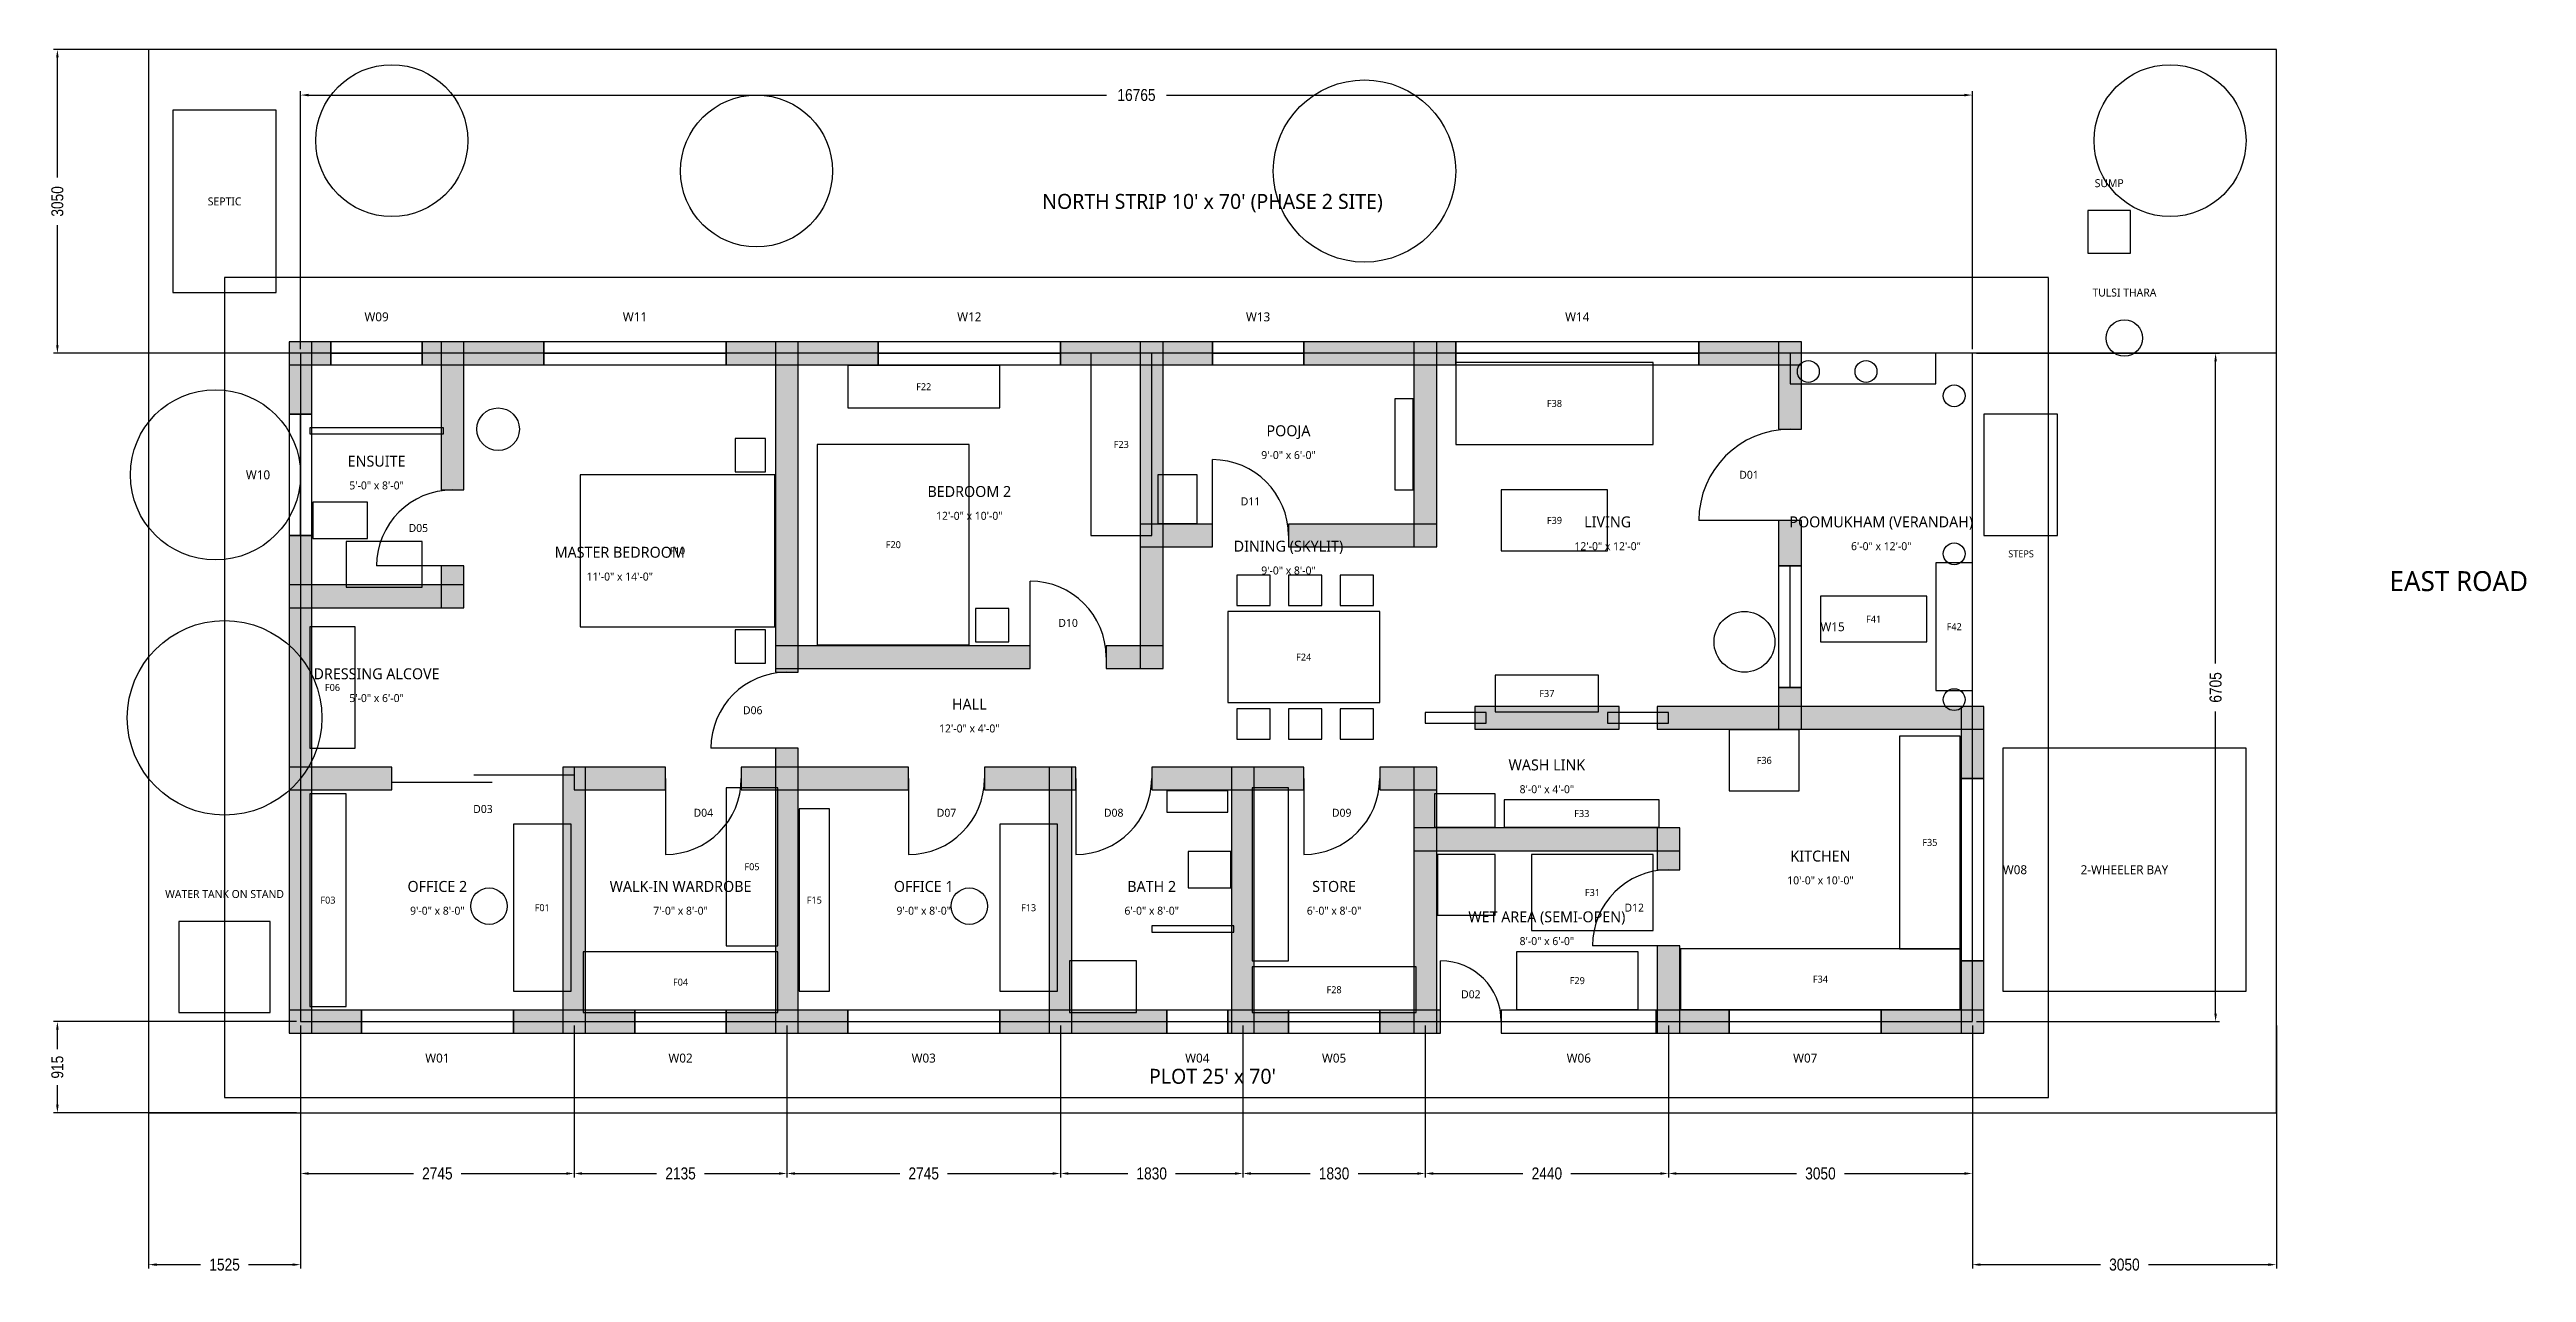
# Model space of a CAD drawing. Header units: millimetres. Extents: x -993 to 23843, y -1603 to 10668.
import ezdxf
from ezdxf.enums import TextEntityAlignment as Align

# ---------------------------------------------------------------- set-up
doc = ezdxf.new("R2010")
doc.units = ezdxf.units.MM
doc.linetypes.add('DASHED', pattern=[1.524, 1.27, -0.254])
for name, color, linetype in [('A-ANNO-DIMS', 1, 'Continuous'), ('A-ANNO-TEXT', 7, 'Continuous'), ('A-AREA-IDEN', 2, 'Continuous'), ('A-COLS', 32, 'Continuous'), ('A-DOOR', 3, 'Continuous'), ('A-FLOR-FIXT', 150, 'Continuous'), ('A-FURN', 140, 'Continuous'), ('A-GLAZ', 4, 'Continuous'), ('A-JALI', 30, 'Continuous'), ('A-ROOF-OTLN', 9, 'DASHED'), ('A-SITE', 8, 'Continuous'), ('A-WALL', 7, 'Continuous'), ('A-WALL-PATT', 8, 'Continuous'), ('C-PROP', 1, 'Continuous'), ('C-PROP-SETB', 8, 'DASHED'), ('L-PLNT', 94, 'Continuous')]:
    doc.layers.add(name, color=color, linetype=linetype)
doc.styles.add('OpenSans', font='OpenSans-Regular.ttf')
doc.styles.add('OpenSansCondensed-Light', font='OpenSansCondensed-Light.ttf')
doc.dimstyles.get("Standard").update_dxf_attribs({"dimtxt": 2.5, "dimasz": 2.5, "dimexe": 1.25, "dimexo": 0.625, "dimtad": 1, "dimcen": 2.5, "dimazin": 3, "dimtfac": 1, "dimtmove": 0, "dimatfit": 3})

# ---------------------------------------------------------------- blocks, each defined once
blk = doc.blocks.new('_CLOSEDFILLED')
at = {"color": 0, "linetype": 'BYBLOCK'}
blk.add_solid([(-1, 0.16), (0, 0), (-1, -0.16)], dxfattribs=at)
blk = doc.blocks.new('*D1')
for p, q in [((1524, 7660), (1524, 10250.8)), ((1604, 10210.8), (9606, 10210.8)), ((10206, 10210.8), (18208, 10210.8)), ((18288, 7660), (18288, 10250.8))]:
    blk.add_line(p, q)
at = {"layer": 'Defpoints'}
for p in [(1524, 10210.8), (1524, 7620), (18288, 7620)]:
    blk.add_point(p, dxfattribs=at)
at = {"layer": 'A-ANNO-DIMS', "xscale": 80, "yscale": 80, "rotation": 180}
blk.add_blockref('_CLOSEDFILLED', (1524, 10210.8), dxfattribs=at)
at = {"layer": 'A-ANNO-DIMS', "xscale": 80, "yscale": 80}
blk.add_blockref('_CLOSEDFILLED', (18288, 10210.8), dxfattribs=at)
at = {"layer": 'A-ANNO-DIMS', "insert": (9906, 10210.8), "char_height": 120, "attachment_point": 5, "style": 'OpenSansCondensed-Light'}
blk.add_mtext('16765', dxfattribs=at)
blk = doc.blocks.new('*D2')
for p, q in [((18328, 7620), (20766.4, 7620)), ((20726.4, 4507.2), (20726.4, 7540)), ((20726.4, 994.4), (20726.4, 4027.2)), ((18328, 914.4), (20766.4, 914.4))]:
    blk.add_line(p, q)
at = {"layer": 'Defpoints'}
for p in [(18288, 7620), (18288, 914.4), (20726.4, 914.4)]:
    blk.add_point(p, dxfattribs=at)
at = {"layer": 'A-ANNO-DIMS', "xscale": 80, "yscale": 80}
for p, rotation in [((20726.4, 7620), 90), ((20726.4, 914.4), 270)]:
    blk.add_blockref('_CLOSEDFILLED', p, dxfattribs=dict(at, rotation=rotation))
at = {"layer": 'A-ANNO-DIMS', "insert": (20726.4, 4267.2), "char_height": 120, "attachment_point": 5, "rotation": 90, "style": 'OpenSansCondensed-Light'}
blk.add_mtext('6705', dxfattribs=at)
blk = doc.blocks.new('*D3')
for p, q in [((1524, 874.4), (1524, -649.6)), ((4267.2, 874.4), (4267.2, -649.6)), ((1604, -609.6), (2655.6, -609.6)), ((3135.6, -609.6), (4187.2, -609.6))]:
    blk.add_line(p, q)
at = {"layer": 'Defpoints'}
for p in [(1524, 914.4), (4267.2, 914.4), (1524, -609.6)]:
    blk.add_point(p, dxfattribs=at)
at = {"layer": 'A-ANNO-DIMS', "xscale": 80, "yscale": 80, "rotation": 180}
blk.add_blockref('_CLOSEDFILLED', (1524, -609.6), dxfattribs=at)
at = {"layer": 'A-ANNO-DIMS', "xscale": 80, "yscale": 80}
blk.add_blockref('_CLOSEDFILLED', (4267.2, -609.6), dxfattribs=at)
at = {"layer": 'A-ANNO-DIMS', "insert": (2895.6, -609.6), "char_height": 120, "attachment_point": 5, "style": 'OpenSansCondensed-Light'}
blk.add_mtext('2745', dxfattribs=at)
blk = doc.blocks.new('*D4')
for p, q in [((4267.2, 874.4), (4267.2, -649.6)), ((6400.8, 874.4), (6400.8, -649.6)), ((4347.2, -609.6), (5094, -609.6)), ((5574, -609.6), (6320.8, -609.6))]:
    blk.add_line(p, q)
at = {"layer": 'Defpoints'}
for p in [(4267.2, 914.4), (6400.8, 914.4), (4267.2, -609.6)]:
    blk.add_point(p, dxfattribs=at)
at = {"layer": 'A-ANNO-DIMS', "xscale": 80, "yscale": 80, "rotation": 180}
blk.add_blockref('_CLOSEDFILLED', (4267.2, -609.6), dxfattribs=at)
at = {"layer": 'A-ANNO-DIMS', "xscale": 80, "yscale": 80}
blk.add_blockref('_CLOSEDFILLED', (6400.8, -609.6), dxfattribs=at)
at = {"layer": 'A-ANNO-DIMS', "insert": (5334, -609.6), "char_height": 120, "attachment_point": 5, "style": 'OpenSansCondensed-Light'}
blk.add_mtext('2135', dxfattribs=at)
blk = doc.blocks.new('*D5')
for p, q in [((6400.8, 874.4), (6400.8, -649.6)), ((9144, 874.4), (9144, -649.6)), ((6480.8, -609.6), (7532.4, -609.6)), ((8012.4, -609.6), (9064, -609.6))]:
    blk.add_line(p, q)
at = {"layer": 'Defpoints'}
for p in [(6400.8, 914.4), (9144, 914.4), (6400.8, -609.6)]:
    blk.add_point(p, dxfattribs=at)
at = {"layer": 'A-ANNO-DIMS', "xscale": 80, "yscale": 80, "rotation": 180}
blk.add_blockref('_CLOSEDFILLED', (6400.8, -609.6), dxfattribs=at)
at = {"layer": 'A-ANNO-DIMS', "xscale": 80, "yscale": 80}
blk.add_blockref('_CLOSEDFILLED', (9144, -609.6), dxfattribs=at)
at = {"layer": 'A-ANNO-DIMS', "insert": (7772.4, -609.6), "char_height": 120, "attachment_point": 5, "style": 'OpenSansCondensed-Light'}
blk.add_mtext('2745', dxfattribs=at)
blk = doc.blocks.new('*D6')
for p, q in [((9144, 874.4), (9144, -649.6)), ((10972.8, 874.4), (10972.8, -649.6)), ((9224, -609.6), (9818.4, -609.6)), ((10298.4, -609.6), (10892.8, -609.6))]:
    blk.add_line(p, q)
at = {"layer": 'Defpoints'}
for p in [(9144, 914.4), (10972.8, 914.4), (9144, -609.6)]:
    blk.add_point(p, dxfattribs=at)
at = {"layer": 'A-ANNO-DIMS', "xscale": 80, "yscale": 80, "rotation": 180}
blk.add_blockref('_CLOSEDFILLED', (9144, -609.6), dxfattribs=at)
at = {"layer": 'A-ANNO-DIMS', "xscale": 80, "yscale": 80}
blk.add_blockref('_CLOSEDFILLED', (10972.8, -609.6), dxfattribs=at)
at = {"layer": 'A-ANNO-DIMS', "insert": (10058.4, -609.6), "char_height": 120, "attachment_point": 5, "style": 'OpenSansCondensed-Light'}
blk.add_mtext('1830', dxfattribs=at)
blk = doc.blocks.new('*D7')
for p, q in [((10972.8, 874.4), (10972.8, -649.6)), ((12801.6, 874.4), (12801.6, -649.6)), ((11052.8, -609.6), (11647.2, -609.6)), ((12127.2, -609.6), (12721.6, -609.6))]:
    blk.add_line(p, q)
at = {"layer": 'Defpoints'}
for p in [(10972.8, 914.4), (12801.6, 914.4), (10972.8, -609.6)]:
    blk.add_point(p, dxfattribs=at)
at = {"layer": 'A-ANNO-DIMS', "xscale": 80, "yscale": 80, "rotation": 180}
blk.add_blockref('_CLOSEDFILLED', (10972.8, -609.6), dxfattribs=at)
at = {"layer": 'A-ANNO-DIMS', "xscale": 80, "yscale": 80}
blk.add_blockref('_CLOSEDFILLED', (12801.6, -609.6), dxfattribs=at)
at = {"layer": 'A-ANNO-DIMS', "insert": (11887.2, -609.6), "char_height": 120, "attachment_point": 5, "style": 'OpenSansCondensed-Light'}
blk.add_mtext('1830', dxfattribs=at)
blk = doc.blocks.new('*D8')
for p, q in [((12801.6, 874.4), (12801.6, -649.6)), ((15240, 874.4), (15240, -649.6)), ((12881.6, -609.6), (13780.8, -609.6)), ((14260.8, -609.6), (15160, -609.6))]:
    blk.add_line(p, q)
at = {"layer": 'Defpoints'}
for p in [(12801.6, 914.4), (15240, 914.4), (12801.6, -609.6)]:
    blk.add_point(p, dxfattribs=at)
at = {"layer": 'A-ANNO-DIMS', "xscale": 80, "yscale": 80, "rotation": 180}
blk.add_blockref('_CLOSEDFILLED', (12801.6, -609.6), dxfattribs=at)
at = {"layer": 'A-ANNO-DIMS', "xscale": 80, "yscale": 80}
blk.add_blockref('_CLOSEDFILLED', (15240, -609.6), dxfattribs=at)
at = {"layer": 'A-ANNO-DIMS', "insert": (14020.8, -609.6), "char_height": 120, "attachment_point": 5, "style": 'OpenSansCondensed-Light'}
blk.add_mtext('2440', dxfattribs=at)
blk = doc.blocks.new('*D9')
for p, q in [((15240, 874.4), (15240, -649.6)), ((18288, 874.4), (18288, -649.6)), ((15320, -609.6), (16524, -609.6)), ((17004, -609.6), (18208, -609.6))]:
    blk.add_line(p, q)
at = {"layer": 'Defpoints'}
for p in [(15240, 914.4), (18288, 914.4), (15240, -609.6)]:
    blk.add_point(p, dxfattribs=at)
at = {"layer": 'A-ANNO-DIMS', "xscale": 80, "yscale": 80, "rotation": 180}
blk.add_blockref('_CLOSEDFILLED', (15240, -609.6), dxfattribs=at)
at = {"layer": 'A-ANNO-DIMS', "xscale": 80, "yscale": 80}
blk.add_blockref('_CLOSEDFILLED', (18288, -609.6), dxfattribs=at)
at = {"layer": 'A-ANNO-DIMS', "insert": (16764, -609.6), "char_height": 120, "attachment_point": 5, "style": 'OpenSansCondensed-Light'}
blk.add_mtext('3050', dxfattribs=at)
blk = doc.blocks.new('*D10')
for p, q in [((1484, 914.4), (-954.4, 914.4)), ((-914.4, 637.2), (-914.4, 834.4)), ((-914.4, 80), (-914.4, 277.2)), ((1484, 0), (-954.4, 0))]:
    blk.add_line(p, q)
at = {"layer": 'Defpoints'}
for p in [(1524, 914.4), (-914.4, 0), (1524, 0)]:
    blk.add_point(p, dxfattribs=at)
at = {"layer": 'A-ANNO-DIMS', "xscale": 80, "yscale": 80}
for p, rotation in [((-914.4, 914.4), 90), ((-914.4, 0), 270)]:
    blk.add_blockref('_CLOSEDFILLED', p, dxfattribs=dict(at, rotation=rotation))
at = {"layer": 'A-ANNO-DIMS', "insert": (-914.4, 457.2), "char_height": 120, "attachment_point": 5, "rotation": 90, "style": 'OpenSansCondensed-Light'}
blk.add_mtext('915', dxfattribs=at)
blk = doc.blocks.new('*D11')
for p, q in [((1484, 10668), (-954.4, 10668)), ((-914.4, 9384), (-914.4, 10588)), ((-914.4, 7700), (-914.4, 8904)), ((1484, 7620), (-954.4, 7620))]:
    blk.add_line(p, q)
at = {"layer": 'Defpoints'}
for p in [(1524, 10668), (-914.4, 7620), (1524, 7620)]:
    blk.add_point(p, dxfattribs=at)
at = {"layer": 'A-ANNO-DIMS', "xscale": 80, "yscale": 80}
for p, rotation in [((-914.4, 10668), 90), ((-914.4, 7620), 270)]:
    blk.add_blockref('_CLOSEDFILLED', p, dxfattribs=dict(at, rotation=rotation))
at = {"layer": 'A-ANNO-DIMS', "insert": (-914.4, 9144), "char_height": 120, "attachment_point": 5, "rotation": 90, "style": 'OpenSansCondensed-Light'}
blk.add_mtext('3050', dxfattribs=at)
blk = doc.blocks.new('*D12')
for p, q in [((0, 874.4), (0, -1564)), ((1524, 874.4), (1524, -1564)), ((80, -1524), (522, -1524)), ((1002, -1524), (1444, -1524))]:
    blk.add_line(p, q)
at = {"layer": 'Defpoints'}
for p in [(0, 914.4), (1524, 914.4), (0, -1524)]:
    blk.add_point(p, dxfattribs=at)
at = {"layer": 'A-ANNO-DIMS', "xscale": 80, "yscale": 80, "rotation": 180}
blk.add_blockref('_CLOSEDFILLED', (0, -1524), dxfattribs=at)
at = {"layer": 'A-ANNO-DIMS', "xscale": 80, "yscale": 80}
blk.add_blockref('_CLOSEDFILLED', (1524, -1524), dxfattribs=at)
at = {"layer": 'A-ANNO-DIMS', "insert": (762, -1524), "char_height": 120, "attachment_point": 5, "style": 'OpenSansCondensed-Light'}
blk.add_mtext('1525', dxfattribs=at)
blk = doc.blocks.new('*D13')
for p, q in [((18288, 874.4), (18288, -1564)), ((21336, 874.4), (21336, -1564)), ((18368, -1524), (19572, -1524)), ((20052, -1524), (21256, -1524))]:
    blk.add_line(p, q)
at = {"layer": 'Defpoints'}
for p in [(18288, 914.4), (21336, 914.4), (18288, -1524)]:
    blk.add_point(p, dxfattribs=at)
at = {"layer": 'A-ANNO-DIMS', "xscale": 80, "yscale": 80, "rotation": 180}
blk.add_blockref('_CLOSEDFILLED', (18288, -1524), dxfattribs=at)
at = {"layer": 'A-ANNO-DIMS', "xscale": 80, "yscale": 80}
blk.add_blockref('_CLOSEDFILLED', (21336, -1524), dxfattribs=at)
at = {"layer": 'A-ANNO-DIMS', "insert": (19812, -1524), "char_height": 120, "attachment_point": 5, "style": 'OpenSansCondensed-Light'}
blk.add_mtext('3050', dxfattribs=at)

msp = doc.modelspace()

# ---------------------------------------------------------------- hatches: boundary and pattern name
at = {"layer": 'A-WALL-PATT'}
for points in [[(1409.7, 7010.4), (1638.3, 7010.4), (1638.3, 7734.3), (1409.7, 7734.3)], [(1409.7, 7505.7), (1828.8, 7505.7), (1828.8, 7734.3), (1409.7, 7734.3)], [(2743.2, 7505.7), (3962.4, 7505.7), (3962.4, 7734.3), (2743.2, 7734.3)], [(2933.7, 6248.4), (3162.3, 6248.4), (3162.3, 7734.3), (2933.7, 7734.3)], [(5791.2, 7505.7), (7315.2, 7505.7), (7315.2, 7734.3), (5791.2, 7734.3)], [(6286.5, 4419.6), (6515.1, 4419.6), (6515.1, 7734.3), (6286.5, 7734.3)], [(9144, 7505.7), (10668, 7505.7), (10668, 7734.3), (9144, 7734.3)], [(9944.1, 4457.7), (10172.7, 4457.7), (10172.7, 7734.3), (9944.1, 7734.3)], [(11582.4, 7505.7), (13106.4, 7505.7), (13106.4, 7734.3), (11582.4, 7734.3)], [(12687.3, 5676.9), (12915.9, 5676.9), (12915.9, 7734.3), (12687.3, 7734.3)], [(15544.8, 7505.7), (16573.5, 7505.7), (16573.5, 7734.3), (15544.8, 7734.3)], [(16344.9, 6858), (16573.5, 6858), (16573.5, 7734.3), (16344.9, 7734.3)], [(1409.7, 800.1), (1638.3, 800.1), (1638.3, 5791.2), (1409.7, 5791.2)], [(9944.1, 5676.9), (10668, 5676.9), (10668, 5905.5), (9944.1, 5905.5)], [(11430, 5676.9), (12915.9, 5676.9), (12915.9, 5905.5), (11430, 5905.5)], [(16344.9, 5486.4), (16573.5, 5486.4), (16573.5, 5943.6), (16344.9, 5943.6)], [(2933.7, 5067.3), (3162.3, 5067.3), (3162.3, 5486.4), (2933.7, 5486.4)], [(1409.7, 5067.3), (3162.3, 5067.3), (3162.3, 5295.9), (1409.7, 5295.9)], [(6286.5, 4457.7), (8839.2, 4457.7), (8839.2, 4686.3), (6286.5, 4686.3)], [(9601.2, 4457.7), (10172.7, 4457.7), (10172.7, 4686.3), (9601.2, 4686.3)], [(16344.9, 3848.1), (16573.5, 3848.1), (16573.5, 4267.2), (16344.9, 4267.2)], [(13296.9, 3848.1), (14744.7, 3848.1), (14744.7, 4076.7), (13296.9, 4076.7)], [(15125.7, 3848.1), (18402.3, 3848.1), (18402.3, 4076.7), (15125.7, 4076.7)], [(18173.7, 3352.8), (18402.3, 3352.8), (18402.3, 4076.7), (18173.7, 4076.7)], [(6286.5, 800.1), (6515.1, 800.1), (6515.1, 3657.6), (6286.5, 3657.6)], [(1409.7, 3238.5), (2438.4, 3238.5), (2438.4, 3467.1), (1409.7, 3467.1)], [(4152.9, 800.1), (4381.5, 800.1), (4381.5, 3467.1), (4152.9, 3467.1)], [(4267.2, 3238.5), (5181.6, 3238.5), (5181.6, 3467.1), (4267.2, 3467.1)], [(5943.6, 3238.5), (6515.1, 3238.5), (6515.1, 3467.1), (5943.6, 3467.1)], [(6286.5, 3238.5), (7620, 3238.5), (7620, 3467.1), (6286.5, 3467.1)], [(8382, 3238.5), (9296.4, 3238.5), (9296.4, 3467.1), (8382, 3467.1)], [(9029.7, 800.1), (9258.3, 800.1), (9258.3, 3467.1), (9029.7, 3467.1)], [(10058.4, 3238.5), (11582.4, 3238.5), (11582.4, 3467.1), (10058.4, 3467.1)], [(10858.5, 800.1), (11087.1, 800.1), (11087.1, 3467.1), (10858.5, 3467.1)], [(12344.4, 3238.5), (12915.9, 3238.5), (12915.9, 3467.1), (12344.4, 3467.1)], [(12687.3, 800.1), (12915.9, 800.1), (12915.9, 3467.1), (12687.3, 3467.1)], [(12687.3, 2628.9), (15354.3, 2628.9), (15354.3, 2857.5), (12687.3, 2857.5)], [(15125.7, 2438.4), (15354.3, 2438.4), (15354.3, 2857.5), (15125.7, 2857.5)], [(15125.7, 800.1), (15354.3, 800.1), (15354.3, 1676.4), (15125.7, 1676.4)], [(18173.7, 800.1), (18402.3, 800.1), (18402.3, 1524), (18173.7, 1524)], [(1409.7, 800.1), (2133.6, 800.1), (2133.6, 1028.7), (1409.7, 1028.7)], [(3657.6, 800.1), (4876.8, 800.1), (4876.8, 1028.7), (3657.6, 1028.7)], [(5791.2, 800.1), (7010.4, 800.1), (7010.4, 1028.7), (5791.2, 1028.7)], [(8534.4, 800.1), (10210.8, 800.1), (10210.8, 1028.7), (8534.4, 1028.7)], [(10820.4, 800.1), (11430, 800.1), (11430, 1028.7), (10820.4, 1028.7)], [(12344.4, 800.1), (12954, 800.1), (12954, 1028.7), (12344.4, 1028.7)], [(15118.08, 800.1), (15849.6, 800.1), (15849.6, 1028.7), (15118.08, 1028.7)], [(17373.6, 800.1), (18402.3, 800.1), (18402.3, 1028.7), (17373.6, 1028.7)]]:
    msp.add_hatch(color=8, dxfattribs=at).paths.add_polyline_path(points)

# ---------------------------------------------------------------- linework, layer by layer
at = {"layer": 'A-COLS'}
for centre in [(16642.08, 7437.12), (17221.2, 7437.12), (18105.12, 7193.28), (18105.12, 5608.32), (18105.12, 4145.28)]:
    msp.add_circle(centre, 109.73, dxfattribs=at)
at = {"layer": 'A-DOOR'}
for p, q in [((10668, 5791.2), (10668, 6553.2)), ((16459.2, 5943.6), (15544.8, 5943.6)), ((3048, 5486.4), (2286, 5486.4)), ((8839.2, 4572), (8839.2, 5334)), ((6400.8, 3657.6), (5638.8, 3657.6)), ((2438.4, 3316.22), (3444.24, 3316.22)), ((3261.36, 3389.38), (4267.2, 3389.38)), ((5181.6, 3352.8), (5181.6, 2590.8)), ((7620, 3352.8), (7620, 2590.8)), ((9296.4, 3352.8), (9296.4, 2590.8)), ((11582.4, 3352.8), (11582.4, 2590.8)), ((12954, 914.4), (12954, 1524)), ((15240, 1676.4), (14478, 1676.4))]:
    msp.add_line(p, q, dxfattribs=at)
for centre, radius, start, end in [((16459.2, 5943.6), 914.4, 90, 180), ((10668, 5791.2), 762, 0, 90), ((3048, 5486.4), 762, 90, 180), ((8839.2, 4572), 762, 0, 90), ((6400.8, 3657.6), 762, 90, 180), ((5181.6, 3352.8), 762, 270, 360), ((7620, 3352.8), 762, 270, 360), ((9296.4, 3352.8), 762, 270, 360), ((11582.4, 3352.8), 762, 270, 360), ((15240, 1676.4), 762, 90, 180), ((12954, 914.4), 609.6, 0, 90)]:
    msp.add_arc(centre, radius, start, end, dxfattribs=at)
at = {"layer": 'A-FLOR-FIXT'}
for points in [[(1615.44, 6812.28), (2956.56, 6812.28), (2956.56, 6873.24), (1615.44, 6873.24)], [(1645.92, 5760.72), (2194.56, 5760.72), (2194.56, 6126.48), (1645.92, 6126.48)], [(10424.16, 2255.52), (10850.88, 2255.52), (10850.88, 2621.28), (10424.16, 2621.28)], [(13868.4, 1828.8), (15087.6, 1828.8), (15087.6, 2590.8), (13868.4, 2590.8)], [(10058.4, 1813.56), (10881.36, 1813.56), (10881.36, 1874.52), (10058.4, 1874.52)]]:
    msp.add_lwpolyline(points, close=True, dxfattribs=at)
at = {"layer": 'A-FURN'}
for points in [[(7010.4, 7071.36), (8534.4, 7071.36), (8534.4, 7498.08), (7010.4, 7498.08)], [(9448.8, 5791.2), (10058.4, 5791.2), (10058.4, 7620), (9448.8, 7620)], [(13106.4, 6705.6), (15087.6, 6705.6), (15087.6, 7528.56), (13106.4, 7528.56)], [(16459.2, 7315.2), (17922.24, 7315.2), (17922.24, 7620), (16459.2, 7620)], [(12496.8, 6248.4), (12679.68, 6248.4), (12679.68, 7162.8), (12496.8, 7162.8)], [(5882.64, 6431.28), (6187.44, 6431.28), (6187.44, 6766.56), (5882.64, 6766.56)], [(6705.6, 4693.92), (8229.6, 4693.92), (8229.6, 6705.6), (6705.6, 6705.6)], [(4328.16, 4876.8), (6278.88, 4876.8), (6278.88, 6400.8), (4328.16, 6400.8)], [(10119.36, 5913.12), (10515.6, 5913.12), (10515.6, 6400.8), (10119.36, 6400.8)], [(13563.6, 5638.8), (14630.4, 5638.8), (14630.4, 6248.4), (13563.6, 6248.4)], [(1981.2, 5273.04), (2743.2, 5273.04), (2743.2, 5730.24), (1981.2, 5730.24)], [(17922.24, 4236.72), (18288, 4236.72), (18288, 5516.88), (17922.24, 5516.88)], [(10911.84, 5090.16), (11247.12, 5090.16), (11247.12, 5394.96), (10911.84, 5394.96)], [(11430, 5090.16), (11765.28, 5090.16), (11765.28, 5394.96), (11430, 5394.96)], [(11948.16, 5090.16), (12283.44, 5090.16), (12283.44, 5394.96), (11948.16, 5394.96)], [(8290.56, 4724.4), (8625.84, 4724.4), (8625.84, 5059.68), (8290.56, 5059.68)], [(10820.4, 4114.8), (12344.4, 4114.8), (12344.4, 5029.2), (10820.4, 5029.2)], [(16764, 4724.4), (17830.8, 4724.4), (17830.8, 5181.6), (16764, 5181.6)], [(1615.44, 3657.6), (2072.64, 3657.6), (2072.64, 4876.8), (1615.44, 4876.8)], [(5882.64, 4511.04), (6187.44, 4511.04), (6187.44, 4846.32), (5882.64, 4846.32)], [(13502.64, 4023.36), (14538.96, 4023.36), (14538.96, 4389.12), (13502.64, 4389.12)], [(10911.84, 3749.04), (11247.12, 3749.04), (11247.12, 4053.84), (10911.84, 4053.84)], [(11430, 3749.04), (11765.28, 3749.04), (11765.28, 4053.84), (11430, 4053.84)], [(11948.16, 3749.04), (12283.44, 3749.04), (12283.44, 4053.84), (11948.16, 4053.84)], [(15849.6, 3230.88), (16550.64, 3230.88), (16550.64, 3840.48), (15849.6, 3840.48)], [(17556.48, 1645.92), (18166.08, 1645.92), (18166.08, 3779.52), (17556.48, 3779.52)], [(5791.2, 1676.4), (6309.36, 1676.4), (6309.36, 3261.36), (5791.2, 3261.36)], [(10210.8, 3017.52), (10820.4, 3017.52), (10820.4, 3230.88), (10210.8, 3230.88)], [(11064.24, 1524), (11430, 1524), (11430, 3261.36), (11064.24, 3261.36)], [(1615.44, 1066.8), (1981.2, 1066.8), (1981.2, 3200.4), (1615.44, 3200.4)], [(6522.72, 1219.2), (6827.52, 1219.2), (6827.52, 3048), (6522.72, 3048)], [(12893.04, 2865.12), (13502.64, 2865.12), (13502.64, 3200.4), (12893.04, 3200.4)], [(13594.08, 2865.12), (15148.56, 2865.12), (15148.56, 3139.44), (13594.08, 3139.44)], [(3657.6, 1219.2), (4236.72, 1219.2), (4236.72, 2895.6), (3657.6, 2895.6)], [(8534.4, 1219.2), (9113.52, 1219.2), (9113.52, 2895.6), (8534.4, 2895.6)], [(12923.52, 1981.2), (13502.64, 1981.2), (13502.64, 2590.8), (12923.52, 2590.8)], [(4358.64, 1005.84), (6309.36, 1005.84), (6309.36, 1615.44), (4358.64, 1615.44)], [(9235.44, 1005.84), (9906, 1005.84), (9906, 1524), (9235.44, 1524)], [(13716, 1036.32), (14935.2, 1036.32), (14935.2, 1615.44), (13716, 1615.44)], [(15361.92, 1036.32), (18166.08, 1036.32), (18166.08, 1645.92), (15361.92, 1645.92)], [(11064.24, 1005.84), (12710.16, 1005.84), (12710.16, 1463.04), (11064.24, 1463.04)]]:
    msp.add_lwpolyline(points, close=True, dxfattribs=at)
for centre, radius in [((3505.2, 6858), 213.36), ((16002, 4724.4), 304.8), ((3413.76, 2072.64), 182.88), ((8229.6, 2072.64), 182.88)]:
    msp.add_circle(centre, radius, dxfattribs=at)
at = {"layer": 'A-GLAZ'}
for p, q in [((1828.8, 7620), (2743.2, 7620)), ((3962.4, 7620), (5791.2, 7620)), ((7315.2, 7620), (9144, 7620)), ((10668, 7620), (11582.4, 7620)), ((13106.4, 7620), (15544.8, 7620)), ((1524, 5791.2), (1524, 7010.4)), ((16459.2, 4267.2), (16459.2, 5486.4)), ((18288, 1524), (18288, 3352.8)), ((2133.6, 914.4), (3657.6, 914.4)), ((4876.8, 914.4), (5791.2, 914.4)), ((7010.4, 914.4), (8534.4, 914.4)), ((10210.8, 914.4), (10820.4, 914.4)), ((11430, 914.4), (12344.4, 914.4)), ((13563.6, 914.4), (15118.08, 914.4)), ((15849.6, 914.4), (17373.6, 914.4))]:
    msp.add_line(p, q, dxfattribs=at)
for points in [[(1828.8, 7505.7), (2743.2, 7505.7), (2743.2, 7734.3), (1828.8, 7734.3)], [(3962.4, 7505.7), (5791.2, 7505.7), (5791.2, 7734.3), (3962.4, 7734.3)], [(7315.2, 7505.7), (9144, 7505.7), (9144, 7734.3), (7315.2, 7734.3)], [(10668, 7505.7), (11582.4, 7505.7), (11582.4, 7734.3), (10668, 7734.3)], [(13106.4, 7505.7), (15544.8, 7505.7), (15544.8, 7734.3), (13106.4, 7734.3)], [(1409.7, 5791.2), (1638.3, 5791.2), (1638.3, 7010.4), (1409.7, 7010.4)], [(16344.9, 4267.2), (16573.5, 4267.2), (16573.5, 5486.4), (16344.9, 5486.4)], [(18173.7, 1524), (18402.3, 1524), (18402.3, 3352.8), (18173.7, 3352.8)], [(2133.6, 800.1), (3657.6, 800.1), (3657.6, 1028.7), (2133.6, 1028.7)], [(4876.8, 800.1), (5791.2, 800.1), (5791.2, 1028.7), (4876.8, 1028.7)], [(7010.4, 800.1), (8534.4, 800.1), (8534.4, 1028.7), (7010.4, 1028.7)], [(10210.8, 800.1), (10820.4, 800.1), (10820.4, 1028.7), (10210.8, 1028.7)], [(11430, 800.1), (12344.4, 800.1), (12344.4, 1028.7), (11430, 1028.7)], [(13563.6, 800.1), (15118.08, 800.1), (15118.08, 1028.7), (13563.6, 1028.7)], [(15849.6, 800.1), (17373.6, 800.1), (17373.6, 1028.7), (15849.6, 1028.7)]]:
    msp.add_lwpolyline(points, close=True, dxfattribs=at)
at = {"layer": 'A-JALI'}
for points in [[(12801.6, 3909.06), (13411.2, 3909.06), (13411.2, 4015.74), (12801.6, 4015.74)], [(14630.4, 3909.06), (15240, 3909.06), (15240, 4015.74), (14630.4, 4015.74)]]:
    msp.add_lwpolyline(points, close=True, dxfattribs=at)
at = {"layer": 'A-ROOF-OTLN'}
msp.add_lwpolyline([(762, 152.4), (19050, 152.4), (19050, 8382), (762, 8382)], close=True, dxfattribs=at)
at = {"layer": 'A-SITE'}
for points in [[(243.84, 8229.6), (1280.16, 8229.6), (1280.16, 10058.4), (243.84, 10058.4)], [(19446.24, 8625.84), (19872.96, 8625.84), (19872.96, 9052.56), (19446.24, 9052.56)], [(18402.3, 5791.2), (19141.44, 5791.2), (19141.44, 7010.4), (18402.3, 7010.4)], [(18592.8, 1219.2), (21031.2, 1219.2), (21031.2, 3657.6), (18592.8, 3657.6)], [(304.8, 1005.84), (1219.2, 1005.84), (1219.2, 1920.24), (304.8, 1920.24)]]:
    msp.add_lwpolyline(points, close=True, dxfattribs=at)
msp.add_circle((19812, 7772.4), 182.88, dxfattribs=at)
at = {"layer": 'A-WALL'}
for points in [[(1409.7, 7010.4), (1638.3, 7010.4), (1638.3, 7734.3), (1409.7, 7734.3)], [(1409.7, 7505.7), (1828.8, 7505.7), (1828.8, 7734.3), (1409.7, 7734.3)], [(2743.2, 7505.7), (3962.4, 7505.7), (3962.4, 7734.3), (2743.2, 7734.3)], [(2933.7, 6248.4), (3162.3, 6248.4), (3162.3, 7734.3), (2933.7, 7734.3)], [(5791.2, 7505.7), (7315.2, 7505.7), (7315.2, 7734.3), (5791.2, 7734.3)], [(6286.5, 4419.6), (6515.1, 4419.6), (6515.1, 7734.3), (6286.5, 7734.3)], [(9144, 7505.7), (10668, 7505.7), (10668, 7734.3), (9144, 7734.3)], [(9944.1, 4457.7), (10172.7, 4457.7), (10172.7, 7734.3), (9944.1, 7734.3)], [(11582.4, 7505.7), (13106.4, 7505.7), (13106.4, 7734.3), (11582.4, 7734.3)], [(12687.3, 5676.9), (12915.9, 5676.9), (12915.9, 7734.3), (12687.3, 7734.3)], [(15544.8, 7505.7), (16573.5, 7505.7), (16573.5, 7734.3), (15544.8, 7734.3)], [(16344.9, 6858), (16573.5, 6858), (16573.5, 7734.3), (16344.9, 7734.3)], [(1409.7, 800.1), (1638.3, 800.1), (1638.3, 5791.2), (1409.7, 5791.2)], [(9944.1, 5676.9), (10668, 5676.9), (10668, 5905.5), (9944.1, 5905.5)], [(11430, 5676.9), (12915.9, 5676.9), (12915.9, 5905.5), (11430, 5905.5)], [(16344.9, 5486.4), (16573.5, 5486.4), (16573.5, 5943.6), (16344.9, 5943.6)], [(2933.7, 5067.3), (3162.3, 5067.3), (3162.3, 5486.4), (2933.7, 5486.4)], [(1409.7, 5067.3), (3162.3, 5067.3), (3162.3, 5295.9), (1409.7, 5295.9)], [(6286.5, 4457.7), (8839.2, 4457.7), (8839.2, 4686.3), (6286.5, 4686.3)], [(9601.2, 4457.7), (10172.7, 4457.7), (10172.7, 4686.3), (9601.2, 4686.3)], [(16344.9, 3848.1), (16573.5, 3848.1), (16573.5, 4267.2), (16344.9, 4267.2)], [(13296.9, 3848.1), (14744.7, 3848.1), (14744.7, 4076.7), (13296.9, 4076.7)], [(15125.7, 3848.1), (18402.3, 3848.1), (18402.3, 4076.7), (15125.7, 4076.7)], [(18173.7, 3352.8), (18402.3, 3352.8), (18402.3, 4076.7), (18173.7, 4076.7)], [(6286.5, 800.1), (6515.1, 800.1), (6515.1, 3657.6), (6286.5, 3657.6)], [(1409.7, 3238.5), (2438.4, 3238.5), (2438.4, 3467.1), (1409.7, 3467.1)], [(4152.9, 800.1), (4381.5, 800.1), (4381.5, 3467.1), (4152.9, 3467.1)], [(4267.2, 3238.5), (5181.6, 3238.5), (5181.6, 3467.1), (4267.2, 3467.1)], [(5943.6, 3238.5), (6515.1, 3238.5), (6515.1, 3467.1), (5943.6, 3467.1)], [(6286.5, 3238.5), (7620, 3238.5), (7620, 3467.1), (6286.5, 3467.1)], [(8382, 3238.5), (9296.4, 3238.5), (9296.4, 3467.1), (8382, 3467.1)], [(9029.7, 800.1), (9258.3, 800.1), (9258.3, 3467.1), (9029.7, 3467.1)], [(10058.4, 3238.5), (11582.4, 3238.5), (11582.4, 3467.1), (10058.4, 3467.1)], [(10858.5, 800.1), (11087.1, 800.1), (11087.1, 3467.1), (10858.5, 3467.1)], [(12344.4, 3238.5), (12915.9, 3238.5), (12915.9, 3467.1), (12344.4, 3467.1)], [(12687.3, 800.1), (12915.9, 800.1), (12915.9, 3467.1), (12687.3, 3467.1)], [(12687.3, 2628.9), (15354.3, 2628.9), (15354.3, 2857.5), (12687.3, 2857.5)], [(15125.7, 2438.4), (15354.3, 2438.4), (15354.3, 2857.5), (15125.7, 2857.5)], [(15125.7, 800.1), (15354.3, 800.1), (15354.3, 1676.4), (15125.7, 1676.4)], [(18173.7, 800.1), (18402.3, 800.1), (18402.3, 1524), (18173.7, 1524)], [(1409.7, 800.1), (2133.6, 800.1), (2133.6, 1028.7), (1409.7, 1028.7)], [(3657.6, 800.1), (4876.8, 800.1), (4876.8, 1028.7), (3657.6, 1028.7)], [(5791.2, 800.1), (7010.4, 800.1), (7010.4, 1028.7), (5791.2, 1028.7)], [(8534.4, 800.1), (10210.8, 800.1), (10210.8, 1028.7), (8534.4, 1028.7)], [(10820.4, 800.1), (11430, 800.1), (11430, 1028.7), (10820.4, 1028.7)], [(12344.4, 800.1), (12954, 800.1), (12954, 1028.7), (12344.4, 1028.7)], [(15118.08, 800.1), (15849.6, 800.1), (15849.6, 1028.7), (15118.08, 1028.7)], [(17373.6, 800.1), (18402.3, 800.1), (18402.3, 1028.7), (17373.6, 1028.7)]]:
    msp.add_lwpolyline(points, close=True, dxfattribs=at)
at = {"layer": 'C-PROP'}
msp.add_lwpolyline([(0, 0), (21336, 0), (21336, 10668), (0, 10668)], close=True, dxfattribs=at)
at = {"layer": 'C-PROP-SETB'}
for points in [[(0, 0), (21336, 0), (21336, 7620), (0, 7620)], [(1524, 914.4), (18288, 914.4), (18288, 7620), (1524, 7620)]]:
    msp.add_lwpolyline(points, close=True, dxfattribs=at)
at = {"layer": 'L-PLNT'}
for centre, radius in [((2438.4, 9753.6), 762), ((20269.2, 9753.6), 762), ((6096, 9448.8), 762), ((12192, 9448.8), 914.4), ((670.56, 6400.8), 853.44), ((762, 3962.4), 975.36)]:
    msp.add_circle(centre, radius, dxfattribs=at)

# ---------------------------------------------------------------- texts
at = {"layer": 'A-ANNO-TEXT', "style": 'OpenSans'}
for s, height, p in [("NORTH STRIP 10' x 70' (PHASE 2 SITE)", 150, (10668, 9144)), ('SUMP', 80, (19659.6, 9326.88)), ('SEPTIC', 80, (762, 9144)), ('TULSI THARA', 80, (19812, 8229.6)), ('STEPS', 70, (18775.68, 5608.32)), ('EAST ROAD', 200, (23164.8, 5334)), ('2-WHEELER BAY', 90, (19812, 2438.4)), ('WATER TANK ON STAND', 80, (762, 2194.56)), ("PLOT 25' x 70'", 150, (10668, 365.76))]:
    msp.add_text(s, height=height, dxfattribs=at).set_placement(p, align=Align.MIDDLE_CENTER)
at = {"layer": 'A-AREA-IDEN', "style": 'OpenSans'}
for s, height, p in [('POOJA', 110, (11430, 6842.76)), ('ENSUITE', 110, (2286, 6537.96)), ('9\'-0" x 6\'-0"', 80, (11430, 6598.92)), ('5\'-0" x 8\'-0"', 80, (2286, 6294.12)), ('BEDROOM 2', 110, (8229.6, 6233.16)), ('12\'-0" x 10\'-0"', 80, (8229.6, 5989.32)), ('LIVING', 110, (14630.4, 5928.36)), ('POOMUKHAM (VERANDAH)', 110, (17373.6, 5928.36)), ('DINING (SKYLIT)', 110, (11430, 5684.52)), ('12\'-0" x 12\'-0"', 80, (14630.4, 5684.52)), ('6\'-0" x 12\'-0"', 80, (17373.6, 5684.52)), ('MASTER BEDROOM', 110, (4724.4, 5623.56)), ('9\'-0" x 8\'-0"', 80, (11430, 5440.68)), ('11\'-0" x 14\'-0"', 80, (4724.4, 5379.72)), ('DRESSING ALCOVE', 110, (2286, 4404.36)), ('5\'-0" x 6\'-0"', 80, (2286, 4160.52)), ('HALL', 110, (8229.6, 4099.56)), ('12\'-0" x 4\'-0"', 80, (8229.6, 3855.72)), ('WASH LINK', 110, (14020.8, 3489.96)), ('8\'-0" x 4\'-0"', 80, (14020.8, 3246.12)), ('KITCHEN', 110, (16764, 2575.56)), ('OFFICE 2', 110, (2895.6, 2270.76)), ('WALK-IN WARDROBE', 110, (5334, 2270.76)), ('OFFICE 1', 110, (7772.4, 2270.76)), ('BATH 2', 110, (10058.4, 2270.76)), ('STORE', 110, (11887.2, 2270.76)), ('10\'-0" x 10\'-0"', 80, (16764, 2331.72)), ('9\'-0" x 8\'-0"', 80, (2895.6, 2026.92)), ('7\'-0" x 8\'-0"', 80, (5334, 2026.92)), ('9\'-0" x 8\'-0"', 80, (7772.4, 2026.92)), ('6\'-0" x 8\'-0"', 80, (10058.4, 2026.92)), ('6\'-0" x 8\'-0"', 80, (11887.2, 2026.92)), ('WET AREA (SEMI-OPEN)', 110, (14020.8, 1965.96)), ('8\'-0" x 6\'-0"', 80, (14020.8, 1722.12))]:
    msp.add_text(s, height=height, dxfattribs=at).set_placement(p, align=Align.MIDDLE_CENTER)
at = {"layer": 'A-DOOR', "style": 'OpenSans'}
for s, p in [('D01', (16047.72, 6400.8)), ('D11', (11049, 6134.1)), ('D05', (2705.1, 5867.4)), ('D10', (9220.2, 4914.9)), ('D06', (6057.9, 4038.6)), ('D03', (3352.8, 3048)), ('D04', (5562.6, 3009.9)), ('D07', (8001, 3009.9)), ('D08', (9677.4, 3009.9)), ('D09', (11963.4, 3009.9)), ('D12', (14897.1, 2057.4)), ('D02', (13258.8, 1188.72))]:
    msp.add_text(s, height=80, dxfattribs=at).set_placement(p, align=Align.MIDDLE_CENTER)
at = {"layer": 'A-FURN', "style": 'OpenSans'}
for s, p in [('F22', (7772.4, 7284.72)), ('F38', (14097, 7117.08)), ('F23', (9753.6, 6705.6)), ('F39', (14097, 5943.6)), ('F20', (7467.6, 5699.76)), ('F10', (5303.52, 5638.8)), ('F41', (17297.4, 4953)), ('F42', (18105.12, 4876.8)), ('F24', (11582.4, 4572)), ('F06', (1844.04, 4267.2)), ('F37', (14020.8, 4206.24)), ('F36', (16200.12, 3535.68)), ('F33', (14371.32, 3002.28)), ('F35', (17861.28, 2712.72)), ('F05', (6050.28, 2468.88)), ('F31', (14478, 2209.8)), ('F03', (1798.32, 2133.6)), ('F01', (3947.16, 2057.4)), ('F15', (6675.12, 2133.6)), ('F13', (8823.96, 2057.4)), ('F04', (5334, 1310.64)), ('F28', (11887.2, 1234.44)), ('F29', (14325.6, 1325.88)), ('F34', (16764, 1341.12))]:
    msp.add_text(s, height=70, dxfattribs=at).set_placement(p, align=Align.MIDDLE_CENTER)
at = {"layer": 'A-GLAZ', "style": 'OpenSans'}
for s, p in [('W09', (2286, 7985.76)), ('W11', (4876.8, 7985.76)), ('W12', (8229.6, 7985.76)), ('W13', (11125.2, 7985.76)), ('W14', (14325.6, 7985.76)), ('W10', (1097.28, 6400.8)), ('W15', (16885.92, 4876.8)), ('W08', (18714.72, 2438.4)), ('W01', (2895.6, 548.64)), ('W02', (5334, 548.64)), ('W03', (7772.4, 548.64)), ('W04', (10515.6, 548.64)), ('W05', (11887.2, 548.64)), ('W06', (14340.84, 548.64)), ('W07', (16611.6, 548.64))]:
    msp.add_text(s, height=90, dxfattribs=at).set_placement(p, align=Align.MIDDLE_CENTER)

# ---------------------------------------------------------------- dimensions: what is measured, and where the dimension line sits
at = {"layer": 'A-ANNO-DIMS'}
for base, p1, p2, picture, middle in [((-914.4, 7620), (1524, 7620), (1524, 10668), '*D11', (-914.4, 9144)), ((20726.4, 914.4), (18288, 914.4), (18288, 7620), '*D2', (20726.4, 4267.2)), ((-914.4, 0), (1524, 0), (1524, 914.4), '*D10', (-914.4, 457.2))]:
    dim = msp.add_linear_dim(base=base, p1=p1, p2=p2, angle=90, dimstyle='Standard', override={"dimtxt": 120, "dimasz": 80, "dimexe": 40, "dimexo": 40, "dimdec": 0, "dimrnd": 5}, dxfattribs=at)
    dim.commit()
    dim.dimension.update_dxf_attribs({"geometry": picture, "text_midpoint": middle})
for base, p1, p2, picture, middle in [((1524, 10210.8), (1524, 7620), (18288, 7620), '*D1', (9906, 10210.8)), ((0, -1524), (0, 914.4), (1524, 914.4), '*D12', (762, -1524)), ((1524, -609.6), (1524, 914.4), (4267.2, 914.4), '*D3', (2895.6, -609.6)), ((4267.2, -609.6), (4267.2, 914.4), (6400.8, 914.4), '*D4', (5334, -609.6)), ((6400.8, -609.6), (6400.8, 914.4), (9144, 914.4), '*D5', (7772.4, -609.6)), ((9144, -609.6), (9144, 914.4), (10972.8, 914.4), '*D6', (10058.4, -609.6)), ((10972.8, -609.6), (10972.8, 914.4), (12801.6, 914.4), '*D7', (11887.2, -609.6)), ((12801.6, -609.6), (12801.6, 914.4), (15240, 914.4), '*D8', (14020.8, -609.6)), ((15240, -609.6), (15240, 914.4), (18288, 914.4), '*D9', (16764, -609.6)), ((18288, -1524), (18288, 914.4), (21336, 914.4), '*D13', (19812, -1524))]:
    dim = msp.add_linear_dim(base=base, p1=p1, p2=p2, dimstyle='Standard', override={"dimtxt": 120, "dimasz": 80, "dimexe": 40, "dimexo": 40, "dimdec": 0, "dimrnd": 5}, dxfattribs=at)
    dim.commit()
    dim.dimension.update_dxf_attribs({"geometry": picture, "text_midpoint": middle})

doc.saveas('drawing.dxf')
